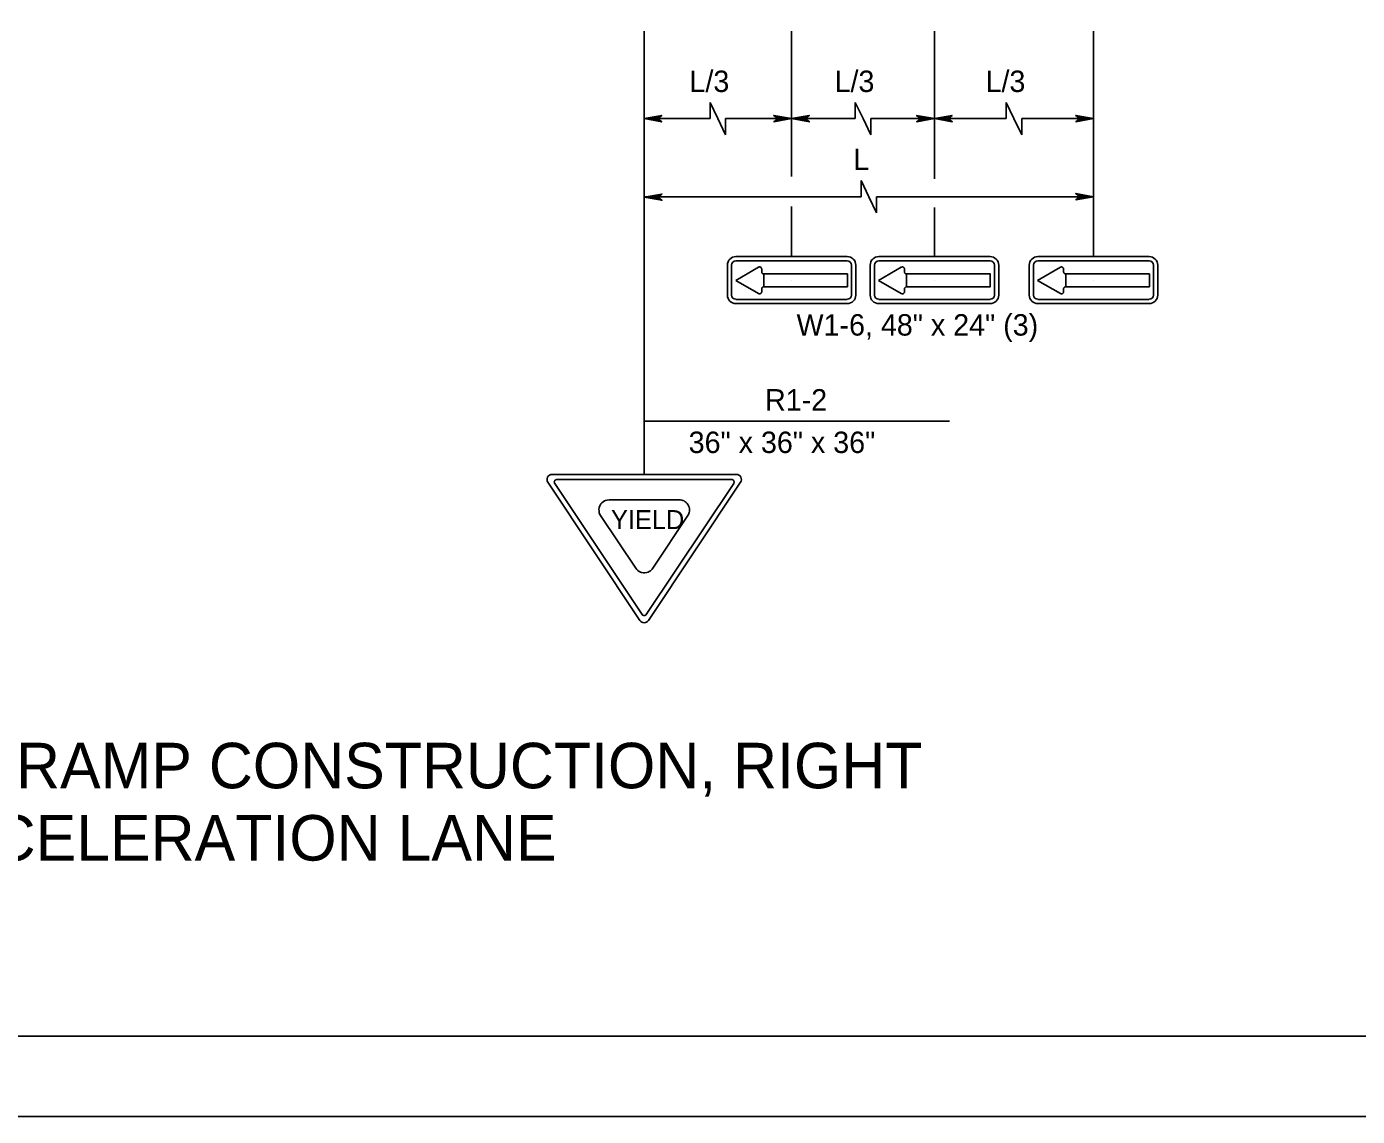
# Model space of a CAD drawing. Extents: x 499945 to 500993, y 499985 to 500645.
# Drawn here: x 500496.1 to 500744.5, y 499985 to 500188.5 of the extents above; entities that cross this region are included whole.
import ezdxf

# ---------------------------------------------------------------- set-up
doc = ezdxf.new("R2010")
doc.units = 0
for name, color, linetype in [('1', 7, 'Continuous'), ('24', 7, 'Continuous'), ('39', 7, 'Continuous'), ('41', 7, 'Continuous'), ('5', 7, 'Continuous'), ('56', 7, 'Continuous'), ('57', 7, 'Continuous'), ('60', 7, 'Continuous')]:
    doc.layers.add(name, color=color, linetype=linetype)

msp = doc.modelspace()

# ---------------------------------------------------------------- linework, layer by layer
at = {"layer": '1'}
for p, q in [((500611.38, 500187.69), (500611.38, 500104.89)), ((500638.89, 500187.69), (500638.89, 500160.55)), ((500665.56, 500187.69), (500665.56, 500160.07)), ((500695.27, 500187.69), (500695.27, 500145.58)), ((500623.69, 500171.34), (500623.69, 500174.34)), ((500623.69, 500174.34), (500625.14, 500171.34)), ((500650.79, 500171.34), (500650.79, 500174.34)), ((500650.79, 500174.34), (500652.23, 500171.34)), ((500678.98, 500171.34), (500678.98, 500174.34)), ((500678.98, 500174.34), (500680.42, 500171.34)), ((500611.38, 500171.34), (500623.69, 500171.34)), ((500625.14, 500171.34), (500626.58, 500168.34)), ((500626.58, 500168.34), (500626.58, 500171.34)), ((500626.58, 500171.34), (500638.89, 500171.34)), ((500638.89, 500171.34), (500650.79, 500171.34)), ((500652.23, 500171.34), (500653.67, 500168.34)), ((500653.67, 500168.34), (500653.67, 500171.34)), ((500653.67, 500171.34), (500665.56, 500171.34)), ((500665.56, 500171.34), (500678.98, 500171.34)), ((500680.42, 500171.34), (500681.86, 500168.34)), ((500681.86, 500168.34), (500681.86, 500171.34)), ((500681.86, 500171.34), (500695.27, 500171.34)), ((500651.88, 500156.76), (500651.88, 500159.76)), ((500651.88, 500159.76), (500653.33, 500156.76)), ((500651.88, 500156.76), (500611.38, 500156.76)), ((500653.33, 500156.76), (500654.77, 500153.76)), ((500654.77, 500153.76), (500654.77, 500156.76)), ((500695.27, 500156.76), (500654.77, 500156.76)), ((500638.89, 500154.93), (500638.89, 500145.58)), ((500665.56, 500154.77), (500665.56, 500145.58)), ((500000, 500000), (500990, 500000)), ((500993, 499985), (499944.83, 499985))]:
    msp.add_line(p, q, dxfattribs=at)
msp.add_arc((500525.71, 499727.34), 464.3, 91.7232, 129.2786, dxfattribs=at)
at = {"layer": '24'}
for points in [[(500611.34, 500171.34), (500614.66, 500170.75), (500613.87, 500171.34), (500614.64, 500171.92), (500611.34, 500171.34), (500611.56, 500171.35), (500614.57, 500170.8), (500613.8, 500171.35), (500614.51, 500171.88), (500611.68, 500171.36), (500611.79, 500171.34), (500614.37, 500170.88), (500613.79, 500171.35), (500614.38, 500171.8), (500611.84, 500171.34), (500611.95, 500171.36), (500614.2, 500170.95), (500613.76, 500171.34), (500614.21, 500171.75), (500612.27, 500171.36), (500612.46, 500171.36), (500614.03, 500171.04), (500613.73, 500171.33), (500614.06, 500171.66), (500612.49, 500171.34), (500612.67, 500171.33), (500613.85, 500171.13), (500613.63, 500171.36), (500613.87, 500171.59), (500612.83, 500171.34), (500613, 500171.33), (500613.71, 500171.19), (500613.59, 500171.35), (500613.79, 500171.53), (500613.08, 500171.34), (500613.55, 500171.23), (500613.48, 500171.36), (500613.69, 500171.49), (500613.2, 500171.36), (500613.51, 500171.28), (500613.38, 500171.38), (500613.53, 500171.44), (500613.38, 500171.35), (500613.46, 500171.33)], [(500638.89, 500171.34), (500635.57, 500171.93), (500636.36, 500171.34), (500635.59, 500170.76), (500638.89, 500171.34), (500638.67, 500171.34), (500635.66, 500171.89), (500636.43, 500171.34), (500635.72, 500170.81), (500638.55, 500171.33), (500638.44, 500171.34), (500635.87, 500171.8), (500636.44, 500171.34), (500635.85, 500170.88), (500638.39, 500171.34), (500638.28, 500171.33), (500636.03, 500171.73), (500636.47, 500171.34), (500636.02, 500170.94), (500637.96, 500171.33), (500637.77, 500171.33), (500636.2, 500171.65), (500636.5, 500171.35), (500636.17, 500171.02), (500637.74, 500171.34), (500637.56, 500171.35), (500636.38, 500171.56), (500636.6, 500171.33), (500636.36, 500171.1), (500637.4, 500171.34), (500637.23, 500171.36), (500636.52, 500171.5), (500636.64, 500171.34), (500636.44, 500171.16), (500637.15, 500171.34), (500636.68, 500171.45), (500636.75, 500171.33), (500636.54, 500171.2), (500637.03, 500171.33), (500636.72, 500171.4), (500636.85, 500171.3), (500636.71, 500171.24), (500636.85, 500171.34), (500636.77, 500171.35)], [(500638.89, 500171.34), (500642.22, 500170.75), (500641.42, 500171.34), (500642.2, 500171.92), (500638.89, 500171.34), (500639.12, 500171.35), (500642.13, 500170.8), (500641.36, 500171.35), (500642.07, 500171.88), (500639.23, 500171.36), (500639.35, 500171.34), (500641.92, 500170.88), (500641.35, 500171.35), (500641.94, 500171.8), (500639.4, 500171.34), (500639.51, 500171.36), (500641.76, 500170.95), (500641.32, 500171.34), (500641.77, 500171.75), (500639.83, 500171.36), (500640.01, 500171.36), (500641.59, 500171.04), (500641.29, 500171.33), (500641.62, 500171.66), (500640.05, 500171.34), (500640.23, 500171.33), (500641.41, 500171.13), (500641.18, 500171.36), (500641.43, 500171.59), (500640.39, 500171.34), (500640.56, 500171.33), (500641.27, 500171.19), (500641.15, 500171.35), (500641.35, 500171.53), (500640.64, 500171.34), (500641.11, 500171.23), (500641.04, 500171.36), (500641.24, 500171.49), (500640.76, 500171.36), (500641.06, 500171.28), (500640.94, 500171.38), (500641.08, 500171.44), (500640.94, 500171.35), (500641.01, 500171.33)], [(500665.56, 500171.34), (500662.24, 500171.93), (500663.04, 500171.34), (500662.26, 500170.76), (500665.56, 500171.34), (500665.34, 500171.34), (500662.33, 500171.89), (500663.1, 500171.34), (500662.39, 500170.81), (500665.23, 500171.33), (500665.11, 500171.34), (500662.54, 500171.8), (500663.11, 500171.34), (500662.52, 500170.88), (500665.06, 500171.34), (500664.95, 500171.33), (500662.7, 500171.73), (500663.14, 500171.34), (500662.69, 500170.94), (500664.63, 500171.33), (500664.44, 500171.33), (500662.87, 500171.65), (500663.17, 500171.35), (500662.84, 500171.02), (500664.41, 500171.34), (500664.23, 500171.35), (500663.05, 500171.56), (500663.28, 500171.33), (500663.03, 500171.1), (500664.07, 500171.34), (500663.9, 500171.36), (500663.19, 500171.5), (500663.31, 500171.34), (500663.11, 500171.16), (500663.82, 500171.34), (500663.35, 500171.45), (500663.42, 500171.33), (500663.22, 500171.2), (500663.7, 500171.33), (500663.4, 500171.4), (500663.52, 500171.3), (500663.38, 500171.24), (500663.52, 500171.34), (500663.45, 500171.35)], [(500665.56, 500171.34), (500668.89, 500170.75), (500668.1, 500171.34), (500668.87, 500171.92), (500665.56, 500171.34), (500665.79, 500171.35), (500668.8, 500170.8), (500668.03, 500171.35), (500668.74, 500171.88), (500665.91, 500171.36), (500666.02, 500171.34), (500668.59, 500170.88), (500668.02, 500171.35), (500668.61, 500171.8), (500666.07, 500171.34), (500666.18, 500171.36), (500668.43, 500170.95), (500667.99, 500171.34), (500668.44, 500171.75), (500666.5, 500171.36), (500666.69, 500171.36), (500668.26, 500171.04), (500667.96, 500171.33), (500668.29, 500171.66), (500666.72, 500171.34), (500666.9, 500171.33), (500668.08, 500171.13), (500667.85, 500171.36), (500668.1, 500171.59), (500667.06, 500171.34), (500667.23, 500171.33), (500667.94, 500171.19), (500667.82, 500171.35), (500668.02, 500171.53), (500667.31, 500171.34), (500667.78, 500171.23), (500667.71, 500171.36), (500667.92, 500171.49), (500667.43, 500171.36), (500667.74, 500171.28), (500667.61, 500171.38), (500667.75, 500171.44), (500667.61, 500171.35), (500667.69, 500171.33)], [(500695.27, 500171.34), (500691.95, 500171.93), (500692.74, 500171.34), (500691.97, 500170.76), (500695.27, 500171.34), (500695.05, 500171.34), (500692.04, 500171.89), (500692.8, 500171.34), (500692.1, 500170.81), (500694.93, 500171.33), (500694.82, 500171.34), (500692.24, 500171.8), (500692.82, 500171.34), (500692.23, 500170.88), (500694.77, 500171.34), (500694.66, 500171.33), (500692.41, 500171.73), (500692.85, 500171.34), (500692.4, 500170.94), (500694.34, 500171.33), (500694.15, 500171.33), (500692.57, 500171.65), (500692.88, 500171.35), (500692.55, 500171.02), (500694.12, 500171.34), (500693.94, 500171.35), (500692.75, 500171.56), (500692.98, 500171.33), (500692.74, 500171.1), (500693.78, 500171.34), (500693.61, 500171.36), (500692.9, 500171.5), (500693.02, 500171.34), (500692.82, 500171.16), (500693.52, 500171.34), (500693.06, 500171.45), (500693.13, 500171.33), (500692.92, 500171.2), (500693.41, 500171.33), (500693.1, 500171.4), (500693.23, 500171.3), (500693.08, 500171.24), (500693.23, 500171.34), (500693.15, 500171.35)], [(500611.38, 500156.66), (500614.7, 500156.08), (500613.91, 500156.67), (500614.68, 500157.25), (500611.38, 500156.66), (500611.6, 500156.67), (500614.61, 500156.12), (500613.85, 500156.67), (500614.55, 500157.2), (500611.72, 500156.68), (500611.83, 500156.66), (500614.41, 500156.21), (500613.83, 500156.67), (500614.42, 500157.12), (500611.88, 500156.66), (500611.99, 500156.68), (500614.24, 500156.28), (500613.81, 500156.67), (500614.25, 500157.07), (500612.31, 500156.68), (500612.5, 500156.68), (500614.08, 500156.36), (500613.77, 500156.66), (500614.1, 500156.99), (500612.53, 500156.66), (500612.71, 500156.65), (500613.9, 500156.45), (500613.67, 500156.68), (500613.91, 500156.91), (500612.87, 500156.66), (500613.04, 500156.65), (500613.75, 500156.51), (500613.64, 500156.67), (500613.83, 500156.85), (500613.13, 500156.66), (500613.59, 500156.56), (500613.52, 500156.68), (500613.73, 500156.81), (500613.24, 500156.68), (500613.55, 500156.61), (500613.42, 500156.71), (500613.57, 500156.77), (500613.42, 500156.67), (500613.5, 500156.66)], [(500695.27, 500156.76), (500691.95, 500157.34), (500692.74, 500156.76), (500691.97, 500156.18), (500695.27, 500156.76), (500695.05, 500156.75), (500692.04, 500157.3), (500692.8, 500156.75), (500692.1, 500156.22), (500694.93, 500156.74), (500694.82, 500156.76), (500692.24, 500157.21), (500692.82, 500156.75), (500692.23, 500156.3), (500694.77, 500156.76), (500694.66, 500156.74), (500692.41, 500157.15), (500692.85, 500156.76), (500692.4, 500156.35), (500694.34, 500156.74), (500694.15, 500156.74), (500692.57, 500157.06), (500692.88, 500156.77), (500692.55, 500156.44), (500694.12, 500156.76), (500693.94, 500156.77), (500692.75, 500156.97), (500692.98, 500156.74), (500692.74, 500156.51), (500693.78, 500156.76), (500693.61, 500156.77), (500692.9, 500156.91), (500693.02, 500156.75), (500692.82, 500156.57), (500693.52, 500156.76), (500693.06, 500156.87), (500693.13, 500156.74), (500692.92, 500156.61), (500693.41, 500156.74), (500693.1, 500156.82), (500693.23, 500156.72), (500693.08, 500156.66), (500693.23, 500156.75), (500693.15, 500156.77)]]:
    msp.add_lwpolyline(points, dxfattribs=at)
at = {"layer": '41'}
msp.add_lwpolyline([(499944.83, 500645), (500993, 500645), (500993, 499985), (499944.83, 499985)], close=True, dxfattribs=at)
at = {"layer": '5'}
msp.add_line((500668.36, 500114.86), (500611.38, 500114.86), dxfattribs=at)
at = {"layer": '56'}
for p, q in [((500649.29, 500145.58), (500628.5, 500145.58)), ((500649.29, 500144.78), (500628.5, 500144.78)), ((500675.96, 500145.58), (500655.17, 500145.58)), ((500675.96, 500144.78), (500655.17, 500144.78)), ((500705.66, 500145.58), (500684.88, 500145.58)), ((500705.66, 500144.78), (500684.88, 500144.78)), ((500626.9, 500138.39), (500626.9, 500143.98)), ((500627.7, 500138.39), (500627.7, 500143.98)), ((500650.09, 500138.39), (500650.09, 500143.98)), ((500650.89, 500138.39), (500650.89, 500143.98)), ((500653.57, 500138.39), (500653.57, 500143.98)), ((500654.37, 500138.39), (500654.37, 500143.98)), ((500676.76, 500138.39), (500676.76, 500143.98)), ((500677.56, 500138.39), (500677.56, 500143.98)), ((500683.28, 500138.39), (500683.28, 500143.98)), ((500684.08, 500138.39), (500684.08, 500143.98)), ((500706.46, 500138.39), (500706.46, 500143.98)), ((500707.26, 500138.39), (500707.26, 500143.98)), ((500649.29, 500137.59), (500628.5, 500137.59)), ((500675.96, 500137.59), (500655.17, 500137.59)), ((500705.66, 500137.59), (500684.88, 500137.59)), ((500649.29, 500136.79), (500628.5, 500136.79)), ((500675.96, 500136.79), (500655.17, 500136.79)), ((500705.66, 500136.79), (500684.88, 500136.79)), ((500594.18, 500104.89), (500628.58, 500104.89)), ((500611.38, 500104.89), (500611.38, 500104.79)), ((500593.39, 500103.42), (500610.59, 500077.62)), ((500629.37, 500103.42), (500612.17, 500077.62))]:
    msp.add_line(p, q, dxfattribs=at)
for centre, radius, start, end in [((500628.5, 500143.98), 1.6, 90, 180), ((500628.5, 500143.98), 0.799, 90, 180), ((500649.29, 500143.98), 1.6, 0, 90), ((500649.29, 500143.98), 0.799, 0, 90), ((500655.17, 500143.98), 1.6, 90, 180), ((500655.17, 500143.98), 0.799, 90, 180), ((500675.96, 500143.98), 1.6, 0, 90), ((500675.96, 500143.98), 0.799, 0, 90), ((500684.88, 500143.98), 1.6, 90, 180), ((500684.88, 500143.98), 0.799, 90, 180), ((500705.66, 500143.98), 1.6, 0, 90), ((500705.66, 500143.98), 0.799, 0, 90), ((500628.5, 500138.39), 1.6, 180, 270), ((500628.5, 500138.39), 0.799, 180, 270), ((500649.29, 500138.39), 1.6, 270, 0), ((500649.29, 500138.39), 0.799, 270, 0), ((500655.17, 500138.39), 1.6, 180, 270), ((500655.17, 500138.39), 0.799, 180, 270), ((500675.96, 500138.39), 1.6, 270, 0), ((500675.96, 500138.39), 0.799, 270, 0), ((500684.88, 500138.39), 1.6, 180, 270), ((500684.88, 500138.39), 0.799, 180, 270), ((500705.66, 500138.39), 1.6, 270, 0), ((500705.66, 500138.39), 0.799, 270, 0), ((500594.18, 500103.95), 0.949, 90, 213.6901), ((500628.58, 500103.95), 0.949, 326.31, 90), ((500611.38, 500078.15), 0.949, 213.69, 326.3099)]:
    msp.add_arc(centre, radius, start, end, dxfattribs=at)
at = {"layer": '57'}
for p, q in [((500611.38, 500104.89), (500611.38, 500104.89)), ((500611.4, 500077.2), (500611.4, 500077.2))]:
    msp.add_line(p, q, dxfattribs=at)
at = {"layer": '60'}
for p, q in [((500638.89, 500141.13), (500638.89, 500141.13)), ((500665.56, 500141.13), (500665.56, 500141.13)), ((500695.27, 500141.13), (500695.27, 500141.13))]:
    msp.add_line(p, q, dxfattribs=at)
for points in [[(500628.46, 500141.13), (500632.71, 500138.68), (500632.75, 500138.65), (500632.81, 500138.63), (500632.87, 500138.62), (500632.94, 500138.62), (500633.02, 500138.64), (500633.12, 500138.68), (500633.17, 500138.72), (500633.2, 500138.75), (500633.25, 500138.82), (500633.28, 500138.89), (500633.3, 500138.94), (500633.31, 500139.02), (500633.31, 500139.53), (500633.31, 500139.61), (500633.33, 500139.67), (500633.35, 500139.71), (500633.38, 500139.76), (500633.42, 500139.81), (500633.47, 500139.85), (500633.5, 500139.87), (500633.56, 500139.9), (500633.62, 500139.92), (500633.71, 500139.93), (500633.71, 500142.33), (500633.6, 500142.34), (500633.52, 500142.37), (500633.48, 500142.4), (500633.43, 500142.44), (500633.38, 500142.49), (500633.35, 500142.54), (500633.33, 500142.59), (500633.31, 500142.73), (500633.31, 500143.23), (500633.29, 500143.33), (500633.27, 500143.4), (500633.23, 500143.47), (500633.19, 500143.52), (500633.12, 500143.57), (500633.06, 500143.6), (500632.98, 500143.63), (500632.9, 500143.63), (500632.78, 500143.61), (500632.75, 500143.6), (500632.71, 500143.58)], [(500633.71, 500139.93), (500649.33, 500139.93), (500649.33, 500142.33), (500633.71, 500142.33)], [(500655.13, 500141.13), (500659.38, 500138.68), (500659.42, 500138.65), (500659.48, 500138.63), (500659.54, 500138.62), (500659.61, 500138.62), (500659.69, 500138.64), (500659.79, 500138.68), (500659.84, 500138.72), (500659.87, 500138.75), (500659.92, 500138.82), (500659.95, 500138.89), (500659.97, 500138.94), (500659.98, 500139.02), (500659.98, 500139.53), (500659.99, 500139.61), (500660, 500139.67), (500660.02, 500139.71), (500660.05, 500139.76), (500660.09, 500139.81), (500660.14, 500139.85), (500660.17, 500139.87), (500660.23, 500139.9), (500660.29, 500139.92), (500660.38, 500139.93), (500660.38, 500142.33), (500660.27, 500142.34), (500660.19, 500142.37), (500660.15, 500142.4), (500660.1, 500142.44), (500660.06, 500142.49), (500660.02, 500142.54), (500660, 500142.59), (500659.98, 500142.73), (500659.98, 500143.23), (500659.96, 500143.33), (500659.94, 500143.4), (500659.9, 500143.47), (500659.86, 500143.52), (500659.79, 500143.57), (500659.73, 500143.6), (500659.65, 500143.63), (500659.57, 500143.63), (500659.45, 500143.61), (500659.42, 500143.6), (500659.38, 500143.58)], [(500660.38, 500139.93), (500676, 500139.93), (500676, 500142.33), (500660.38, 500142.33)], [(500684.84, 500141.13), (500689.08, 500138.68), (500689.13, 500138.65), (500689.19, 500138.63), (500689.25, 500138.62), (500689.32, 500138.62), (500689.4, 500138.64), (500689.49, 500138.68), (500689.54, 500138.72), (500689.58, 500138.75), (500689.63, 500138.82), (500689.66, 500138.89), (500689.67, 500138.94), (500689.68, 500139.02), (500689.68, 500139.53), (500689.69, 500139.61), (500689.71, 500139.67), (500689.73, 500139.71), (500689.76, 500139.76), (500689.8, 500139.81), (500689.84, 500139.85), (500689.88, 500139.87), (500689.94, 500139.9), (500690, 500139.92), (500690.08, 500139.93), (500690.08, 500142.33), (500689.97, 500142.34), (500689.9, 500142.37), (500689.85, 500142.4), (500689.81, 500142.44), (500689.76, 500142.49), (500689.73, 500142.54), (500689.71, 500142.59), (500689.68, 500142.73), (500689.68, 500143.23), (500689.67, 500143.33), (500689.65, 500143.4), (500689.6, 500143.47), (500689.57, 500143.52), (500689.49, 500143.57), (500689.44, 500143.6), (500689.36, 500143.63), (500689.28, 500143.63), (500689.16, 500143.61), (500689.12, 500143.6), (500689.08, 500143.58)], [(500690.08, 500139.93), (500705.71, 500139.93), (500705.71, 500142.33), (500690.08, 500142.33)], [(500595.07, 500103.95), (500595.01, 500103.94), (500594.94, 500103.92), (500594.88, 500103.91), (500594.81, 500103.87), (500594.76, 500103.83), (500594.71, 500103.79), (500594.68, 500103.75), (500594.66, 500103.71), (500594.63, 500103.66), (500594.61, 500103.63), (500594.6, 500103.58), (500594.59, 500103.52), (500594.59, 500103.44), (500594.6, 500103.36), (500594.62, 500103.29), (500594.65, 500103.22), (500594.67, 500103.21), (500610.98, 500078.74), (500611, 500078.7), (500611.05, 500078.65), (500611.09, 500078.62), (500611.13, 500078.6), (500611.18, 500078.58), (500611.22, 500078.55), (500611.26, 500078.54), (500611.33, 500078.53), (500611.38, 500078.53), (500611.44, 500078.54), (500611.5, 500078.54), (500611.54, 500078.56), (500611.59, 500078.58), (500611.63, 500078.6), (500611.68, 500078.63), (500611.71, 500078.66), (500611.74, 500078.7), (500611.77, 500078.74), (500628.09, 500103.21), (500628.12, 500103.28), (500628.13, 500103.31), (500628.14, 500103.35), (500628.16, 500103.4), (500628.16, 500103.45), (500628.15, 500103.51), (500628.15, 500103.57), (500628.13, 500103.63), (500628.11, 500103.68), (500628.1, 500103.72), (500628.07, 500103.75), (500628.04, 500103.79), (500628.01, 500103.82), (500627.97, 500103.86), (500627.93, 500103.88), (500627.89, 500103.9), (500627.85, 500103.92), (500627.81, 500103.94), (500627.78, 500103.94), (500627.74, 500103.94), (500627.69, 500103.95)], [(500604.81, 500100.15), (500604.44, 500100.1), (500604.14, 500100.02), (500603.96, 500099.93), (500603.7, 500099.8), (500603.47, 500099.57), (500603.27, 500099.37), (500603.09, 500099.05), (500602.97, 500098.73), (500602.91, 500098.36), (500602.94, 500098.08), (500602.98, 500097.74), (500603.1, 500097.41), (500603.24, 500097.2), (500609.8, 500087.36), (500609.99, 500087.11), (500610.21, 500086.92), (500610.45, 500086.76), (500610.68, 500086.64), (500610.9, 500086.58), (500611.24, 500086.52), (500611.52, 500086.52), (500611.85, 500086.57), (500612.09, 500086.64), (500612.33, 500086.77), (500612.53, 500086.89), (500612.71, 500087.05), (500612.85, 500087.22), (500612.96, 500087.36), (500619.52, 500097.2), (500619.62, 500097.4), (500619.69, 500097.58), (500619.77, 500097.75), (500619.82, 500098.01), (500619.83, 500098.3), (500619.81, 500098.55), (500619.76, 500098.79), (500619.65, 500099.04), (500619.53, 500099.28), (500619.37, 500099.49), (500619.21, 500099.66), (500619.02, 500099.8), (500618.82, 500099.94), (500618.62, 500100.02), (500618.38, 500100.1), (500618.1, 500100.15), (500617.94, 500100.15)]]:
    msp.add_lwpolyline(points, close=True, dxfattribs=at)

# ---------------------------------------------------------------- texts
at = {"layer": '39'}
msp.add_text('YIELD', height=3.543, dxfattribs=at).set_placement((500605.17, 500094.69))
at = {"layer": '5'}
for s, height, p in [('L/3', 4, (500619.83, 500176.31)), ('L/3', 4, (500646.92, 500176.31)), ('L/3', 4, (500675.11, 500176.31)), ('L', 4, (500650.41, 500161.73)), ('W1-6, 48" x 24" (3)', 4, (500639.82, 500130.82)), ('R1-2', 4, (500633.94, 500116.82)), ('36" x 36" x 36"', 4, (500619.68, 500108.89)), ('DIVIDED, ENTRANCE RAMP CONSTRUCTION, RIGHT', 8.5, (500376, 500046.27)), ('WITH ACCELERATION LANE', 8.5, (500441.55, 500032.77))]:
    msp.add_text(s, height=height, dxfattribs=at).set_placement(p)

doc.saveas('drawing.dxf')
